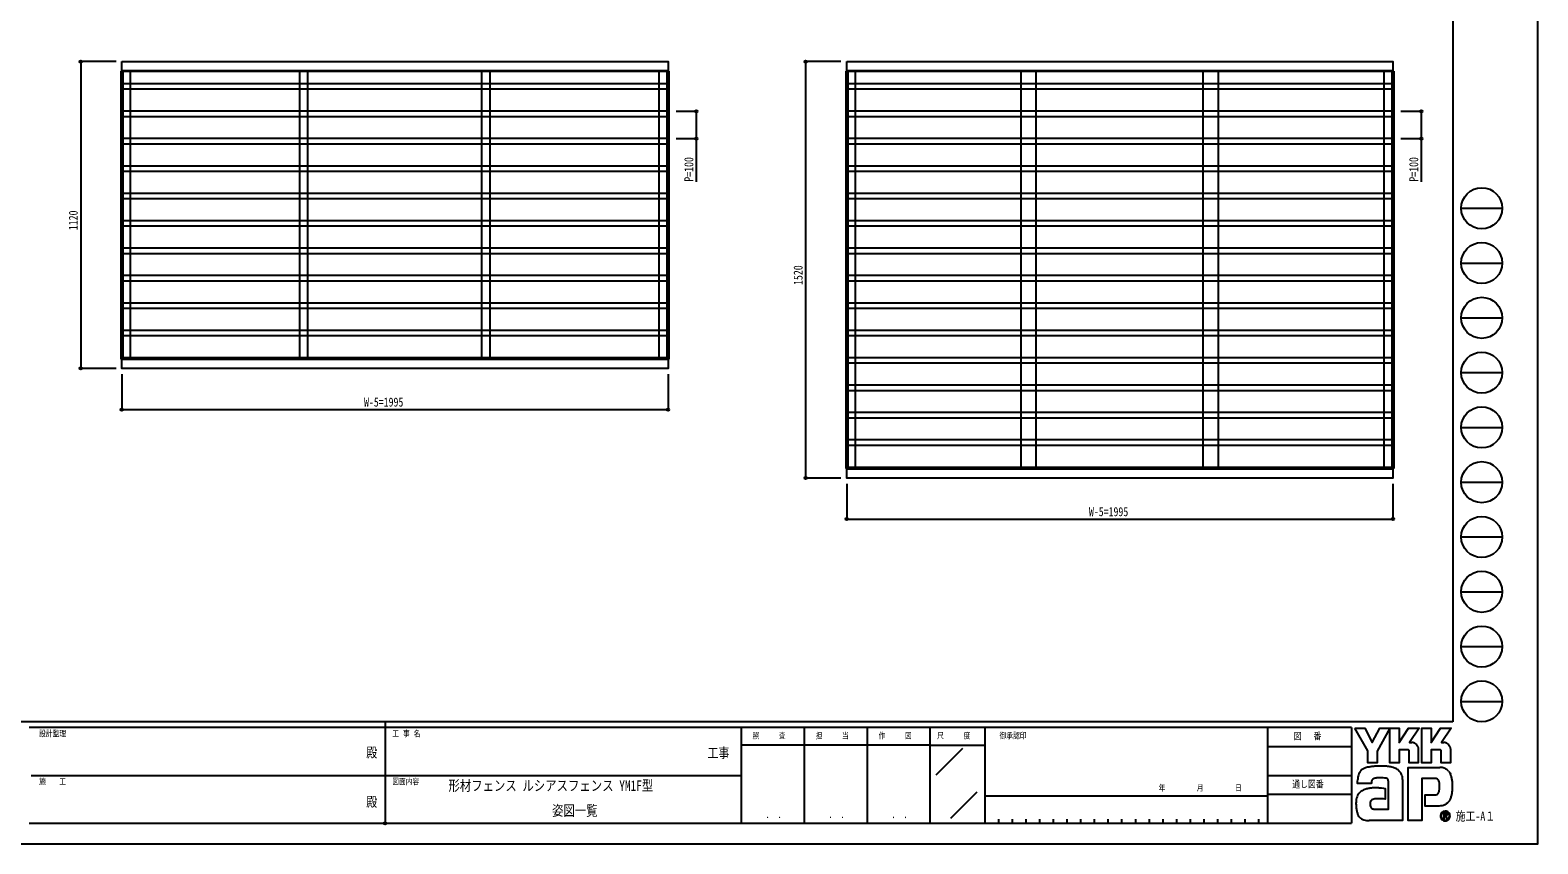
# Model space of a CAD drawing. Units: millimetres, scale not verified. Extents: x -4205 to 4205, y -2970 to 2970.
# Drawn here: x -1301 to 4205, y -2970 to 0 of the extents above; entities that cross this region are included whole.
import ezdxf
from ezdxf.enums import TextEntityAlignment as Align

# ---------------------------------------------------------------- set-up
doc = ezdxf.new("R2010")
doc.units = ezdxf.units.MM
doc.header["$LTSCALE"] = 16
doc.header["$PDMODE"] = 32
doc.header["$PDSIZE"] = 8
for name, color, linetype in [('0-1_USER1', 3, 'Continuous'), ('0-2_YKK_A1', 4, 'Continuous'), ('0-3_YKK_D', 6, 'Continuous'), ('0-4_YKK_ZWAK', 7, 'Continuous')]:
    doc.layers.add(name, color=color, linetype=linetype)
doc.styles.add('ＭＳ ゴシック', font='')
doc.styles.get('ＭＳ ゴシック').set_extended_font_data('MS Gothic')

msp = doc.modelspace()

# ---------------------------------------------------------------- linework, layer by layer
at = {"layer": '0-2_YKK_A1'}
for p, q in [((-969.79, -149.38), (-962.59, -149.38)), ((-969.79, -149.38), (-969.79, -1200.38)), ((-967.59, -149.38), (-967.59, -1200.38)), ((-965.59, -148.88), (-965.59, -149.38)), ((1024.41, -150.88), (-962.59, -150.88)), ((-934.59, -1200.88), (-934.59, -148.88)), ((-316.59, -1200.88), (-316.59, -148.88)), ((-286.59, -1200.88), (-286.59, -148.88)), ((348.41, -1200.88), (348.41, -148.88)), ((378.41, -1200.88), (378.41, -148.88)), ((996.41, -1200.88), (996.41, -148.88)), ((1031.61, -149.38), (1024.41, -149.38)), ((1027.41, -148.88), (1027.41, -149.38)), ((1029.41, -149.38), (1029.41, -1200.38)), ((1031.61, -149.38), (1031.61, -1200.38)), ((1677.58, -149.38), (1684.78, -149.38)), ((1677.58, -149.38), (1677.58, -1600.38)), ((1679.78, -149.38), (1679.78, -1600.38)), ((1681.78, -148.88), (1681.78, -149.38)), ((3671.78, -150.88), (1684.78, -150.88)), ((1712.78, -1600.88), (1712.78, -148.88)), ((2318.28, -1600.88), (2318.28, -148.88)), ((2373.28, -1600.88), (2373.28, -148.88)), ((2983.28, -1600.88), (2983.28, -148.88)), ((3038.28, -1600.88), (3038.28, -148.88)), ((3643.78, -1600.88), (3643.78, -148.88)), ((3678.98, -149.38), (3671.78, -149.38)), ((3674.78, -148.88), (3674.78, -149.38)), ((3676.78, -149.38), (3676.78, -1600.38)), ((3678.98, -149.38), (3678.98, -1600.38)), ((1024.41, -195.88), (-962.59, -195.88)), ((1024.41, -215.88), (-962.59, -215.88)), ((3671.78, -195.88), (1684.78, -195.88)), ((3671.78, -215.88), (1684.78, -215.88)), ((1024.41, -295.88), (-962.59, -295.88)), ((1024.41, -315.88), (-962.59, -315.88)), ((3671.78, -295.88), (1684.78, -295.88)), ((3671.78, -315.88), (1684.78, -315.88)), ((1024.41, -395.88), (-962.59, -395.88)), ((1024.41, -415.88), (-962.59, -415.88)), ((3671.78, -395.88), (1684.78, -395.88)), ((3671.78, -415.88), (1684.78, -415.88)), ((1024.41, -495.88), (-962.59, -495.88)), ((1024.41, -515.88), (-962.59, -515.88)), ((3671.78, -495.88), (1684.78, -495.88)), ((3671.78, -515.88), (1684.78, -515.88)), ((1024.41, -595.88), (-962.59, -595.88)), ((3671.78, -595.88), (1684.78, -595.88)), ((1024.41, -615.88), (-962.59, -615.88)), ((3671.78, -615.88), (1684.78, -615.88)), ((1024.41, -695.88), (-962.59, -695.88)), ((3671.78, -695.88), (1684.78, -695.88)), ((1024.41, -715.88), (-962.59, -715.88)), ((3671.78, -715.88), (1684.78, -715.88)), ((1024.41, -795.88), (-962.59, -795.88)), ((1024.41, -815.88), (-962.59, -815.88)), ((3671.78, -795.88), (1684.78, -795.88)), ((3671.78, -815.88), (1684.78, -815.88)), ((1024.41, -895.88), (-962.59, -895.88)), ((1024.41, -915.88), (-962.59, -915.88)), ((3671.78, -895.88), (1684.78, -895.88)), ((3671.78, -915.88), (1684.78, -915.88)), ((1024.41, -995.88), (-962.59, -995.88)), ((1024.41, -1015.88), (-962.59, -1015.88)), ((3671.78, -995.88), (1684.78, -995.88)), ((3671.78, -1015.88), (1684.78, -1015.88)), ((1024.41, -1095.88), (-962.59, -1095.88)), ((3671.78, -1095.88), (1684.78, -1095.88)), ((1024.41, -1115.88), (-962.59, -1115.88)), ((3671.78, -1115.88), (1684.78, -1115.88)), ((-966.25, -1200.38), (-966.25, -1200.88)), ((1024.41, -1195.88), (-962.59, -1195.88)), ((1027.75, -1200.38), (1027.75, -1200.88)), ((3671.78, -1195.88), (1684.78, -1195.88)), ((3671.78, -1215.88), (1684.78, -1215.88)), ((3671.78, -1295.88), (1684.78, -1295.88)), ((3671.78, -1315.88), (1684.78, -1315.88)), ((3671.78, -1395.88), (1684.78, -1395.88)), ((3671.78, -1415.88), (1684.78, -1415.88)), ((3671.78, -1495.88), (1684.78, -1495.88)), ((3671.78, -1515.88), (1684.78, -1515.88)), ((3671.78, -1595.88), (1684.78, -1595.88)), ((1681.11, -1600.38), (1681.11, -1600.88)), ((3675.11, -1600.38), (3675.11, -1600.88))]:
    msp.add_line(p, q, dxfattribs=at)
for points in [[(-962.59, -149.38), (-962.59, -1200.38), (-969.79, -1200.38)], [(1024.41, -149.38), (1024.41, -1200.38), (1031.61, -1200.38)], [(1684.78, -149.38), (1684.78, -1600.38), (1677.58, -1600.38)], [(3671.78, -149.38), (3671.78, -1600.38), (3678.98, -1600.38)]]:
    msp.add_lwpolyline(points, dxfattribs=at)
for points in [[(-966.59, -114.88), (1028.41, -114.88), (1028.41, -148.88), (-966.59, -148.88)], [(1680.78, -114.88), (3675.78, -114.88), (3675.78, -148.88), (1680.78, -148.88)], [(-966.59, -1200.88), (1028.41, -1200.88), (1028.41, -1234.88), (-966.59, -1234.88)], [(1680.78, -1600.88), (3675.78, -1600.88), (3675.78, -1634.88), (1680.78, -1634.88)]]:
    msp.add_lwpolyline(points, close=True, dxfattribs=at)
at = {"layer": '0-3_YKK_D'}
for p, q in [((-987.59, -114.88), (-1117.59, -114.88)), ((-1116.59, -114.88), (-1116.59, -1234.88)), ((1659.78, -114.88), (1529.78, -114.88)), ((1530.78, -114.88), (1530.78, -1634.88)), ((1057.61, -295.88), (1132.61, -295.88)), ((3704.98, -295.88), (3779.98, -295.88)), ((1057.61, -395.88), (1132.61, -395.88)), ((3704.98, -395.88), (3779.98, -395.88)), ((-987.59, -1234.88), (-1117.59, -1234.88)), ((-966.59, -1255.88), (-966.59, -1385.88)), ((1028.41, -1255.88), (1028.41, -1385.88)), ((-966.59, -1384.88), (1028.41, -1384.88)), ((1659.78, -1634.88), (1529.78, -1634.88)), ((1680.78, -1655.88), (1680.78, -1785.88)), ((3675.78, -1655.88), (3675.78, -1785.88)), ((1680.78, -1784.88), (3675.78, -1784.88))]:
    msp.add_line(p, q, dxfattribs=at)
for points in [[(1131.61, -295.88), (1131.61, -395.88), (1131.61, -554.08)], [(3778.98, -295.88), (3778.98, -395.88), (3778.98, -554.08)]]:
    msp.add_lwpolyline(points, dxfattribs=at)
for centre in [(-1116.59, -114.88), (1530.78, -114.88), (1131.61, -295.88), (3778.98, -295.88), (1131.61, -395.88), (3778.98, -395.88), (-1116.59, -1234.88), (-966.59, -1384.88), (1028.41, -1384.88), (1530.78, -1634.88), (1680.78, -1784.88), (3675.78, -1784.88)]:
    msp.add_circle(centre, 4.25, dxfattribs=at)
at = {"layer": '0-4_YKK_ZWAK'}
for p, q in [((3895.02, 2775), (3895.02, -2525)), ((3925.02, -650), (4075.02, -650)), ((3925.02, -850), (4075.02, -850)), ((3925.02, -1050), (4075.02, -1050)), ((3925.02, -1250), (4075.02, -1250)), ((3925.02, -1450), (4075.02, -1450)), ((3925.02, -1650), (4075.02, -1650)), ((3925.02, -1850), (4075.02, -1850)), ((3925.02, -2050), (4075.02, -2050)), ((3925.02, -2250), (4075.02, -2250)), ((3925.02, -2450), (4075.02, -2450)), ((3895.02, -2525), (-3904.98, -2525)), ((-4.98, -2525), (-4.98, -2895)), ((-4.98, -2545), (-1304.98, -2545)), ((1295.02, -2545), (-4.98, -2545)), ((1525.02, -2545), (1525.02, -2895)), ((1755.02, -2545), (1755.02, -2895)), ((1985.02, -2545), (1985.02, -2895)), ((2185.02, -2545), (1985.02, -2545)), ((3217.52, -2545), (2185.02, -2545)), ((2185.02, -2545), (2185.02, -2895)), ((3217.52, -2545), (3217.52, -2895)), ((3525.02, -2545), (3217.52, -2545)), ((3525.02, -2545), (3525.02, -2895)), ((1985.02, -2610), (1295.02, -2610)), ((1985.02, -2610), (2185.02, -2610)), ((2007.1, -2718.29), (2105.04, -2620.36)), ((3217.52, -2615), (3525.02, -2615)), ((-1297.48, -2720), (-4.98, -2720)), ((-4.98, -2720), (1295.02, -2720)), ((3217.52, -2720), (3525.02, -2720)), ((2060.67, -2875.99), (2156.89, -2779.77)), ((2185.02, -2795), (3217.52, -2795)), ((3525.02, -2790), (3217.52, -2790)), ((-1304.98, -2895), (-4.98, -2895)), ((-4.98, -2895), (1295.02, -2895)), ((1295.02, -2895), (1985.02, -2895)), ((1985.02, -2895), (2185.02, -2895)), ((2185.02, -2895), (3217.52, -2895)), ((2235.02, -2880), (2235.02, -2895)), ((2285.02, -2880), (2285.02, -2895)), ((2335.02, -2880), (2335.02, -2895)), ((2385.02, -2880), (2385.02, -2895)), ((2435.02, -2880), (2435.02, -2895)), ((2485.02, -2880), (2485.02, -2895)), ((2535.02, -2880), (2535.02, -2895)), ((2585.02, -2880), (2585.02, -2895)), ((2635.02, -2880), (2635.02, -2895)), ((2685.02, -2880), (2685.02, -2895)), ((2735.02, -2880), (2735.02, -2895)), ((2785.02, -2880), (2785.02, -2895)), ((2835.02, -2880), (2835.02, -2895)), ((2885.02, -2880), (2885.02, -2895)), ((2935.02, -2880), (2935.02, -2895)), ((2985.02, -2880), (2985.02, -2895)), ((3035.02, -2880), (3035.02, -2895)), ((3085.02, -2880), (3085.02, -2895)), ((3135.02, -2880), (3135.02, -2895)), ((3185.02, -2880), (3185.02, -2895)), ((3217.52, -2895), (3525.02, -2895)), ((3866.67, -2883.98), (3866.67, -2883.98))]:
    msp.add_line(p, q, dxfattribs=at)
for points in [[(-4205, -2970), (4205, -2970), (4205, 2970), (-4205, 2970)], [(3536.02, -2548), (3572.83, -2548), (3600.47, -2600.1), (3628.04, -2548), (3664.88, -2548), (3617.67, -2631.99), (3617.67, -2674.13), (3584.1, -2674.13), (3584.1, -2630.86)]]:
    msp.add_lwpolyline(points, close=True, dxfattribs=at)
for points in [[(1985.02, -2545), (1295.02, -2545), (1295.02, -2895)], [(3730.55, -2626.61), (3698.77, -2626.61), (3698.77, -2674.1), (3664.91, -2674.1), (3664.91, -2548), (3698.77, -2548), (3698.77, -2599.58), (3732.07, -2548), (3771.84, -2548), (3736.16, -2600.21), (3737.42, -2600.21), (3738.82, -2600.21), (3740.25, -2600.21), (3741.63, -2600.21), (3742.87, -2600.21), (3743.86, -2600.21), (3744.52, -2600.21), (3744.77, -2600.21)], [(3847.51, -2626.61), (3815.77, -2626.61), (3815.77, -2674.13), (3781.9, -2674.13), (3781.9, -2548), (3815.77, -2548), (3815.77, -2599.58), (3849.03, -2548), (3888.8, -2548), (3853.12, -2600.21), (3854.4, -2600.21), (3855.8, -2600.21), (3857.24, -2600.21), (3858.61, -2600.21), (3859.84, -2600.21), (3860.83, -2600.21), (3861.49, -2600.21), (3861.73, -2600.21)], [(3754.51, -2602.21), (3758.55, -2604.52), (3761.97, -2607.53), (3764.73, -2611.12), (3766.76, -2615.15), (3768.01, -2619.5), (3768.44, -2624.04), (3768.44, -2674.22), (3735.41, -2674.22), (3735.41, -2631.41)], [(3871.48, -2602.21), (3875.54, -2604.52), (3878.97, -2607.53), (3881.74, -2611.12), (3883.78, -2615.15), (3885.05, -2619.5), (3885.48, -2624.04), (3885.48, -2674.13), (3852.37, -2674.13), (3852.37, -2631.41)], [(3828.87, -2731.51), (3781.19, -2731.51), (3781.19, -2885), (3731.23, -2885), (3731.23, -2690.79), (3847.35, -2690.79)], [(3604.8, -2732.31), (3602.47, -2733.62), (3600.66, -2735.22), (3599.29, -2737.08), (3598.29, -2739.2), (3597.61, -2741.53), (3597.16, -2744.07), (3596.89, -2746.79), (3596.73, -2749.67), (3546.74, -2749.79), (3546.89, -2742.95), (3547.17, -2735.27)], [(3707.71, -2719.17), (3709.13, -2724.9), (3709.93, -2731.04), (3710.18, -2737.59), (3710.18, -2885), (3589.55, -2885)], [(3623.95, -2765.53), (3633.41, -2766.15), (3640.84, -2766.99), (3645.71, -2767.77), (3647.45, -2768.23), (3647.45, -2806.47), (3641.92, -2805.89), (3635.86, -2805.56), (3629.65, -2805.43), (3623.69, -2805.45), (3618.37, -2805.56), (3614.08, -2805.71), (3611.23, -2805.84), (3610.19, -2805.89), (3605.86, -2806.68), (3602.13, -2807.92), (3599, -2809.61), (3596.47, -2811.77), (3594.53, -2814.4), (3593.18, -2817.5), (3592.44, -2821.1), (3592.29, -2825.19), (3592.76, -2829.69), (3593.72, -2833.41), (3595.09, -2836.42), (3596.83, -2838.79), (3598.86, -2840.59), (3601.13, -2841.91), (3603.59, -2842.79), (3606.16, -2843.32), (3659.26, -2843.32), (3659.26, -2745.07), (3659.28, -2743.13), (3659.18, -2741.22), (3658.93, -2739.39), (3658.5, -2737.65), (3657.86, -2736.02), (3656.99, -2734.55), (3655.84, -2733.24), (3654.39, -2732.12)], [(3654.39, -2732.12), (3651.27, -2730.9), (3646.29, -2729.87), (3639.94, -2729.1), (3632.71, -2728.69), (3625.08, -2728.73), (3617.56, -2729.28)], [(3845.83, -2761), (3845.76, -2754.63), (3845.46, -2748.9), (3844.74, -2743.86), (3843.44, -2739.59)], [(3878.71, -2704.51), (3881.97, -2708.62), (3884.41, -2712.61), (3886.12, -2716.22)], [(3874.56, -2820.97), (3869.95, -2824.56), (3865.14, -2827.38), (3860.18, -2829.48), (3855.1, -2830.92), (3849.93, -2831.74), (3844.72, -2832.01), (3793.36, -2832.01), (3793.36, -2791.66), (3822.32, -2791.66), (3827.66, -2791.59), (3832.36, -2791.13), (3836.39, -2789.95)], [(3874.61, -2862.6), (3874.58, -2862.01), (3874.51, -2861.45), (3874.39, -2860.9), (3874.22, -2860.39), (3874, -2859.9), (3873.74, -2859.44), (3873.43, -2859.01), (3873.08, -2858.61), (3872.62, -2858.2), (3872.1, -2857.85), (3871.54, -2857.54), (3870.93, -2857.29), (3870.28, -2857.1), (3869.58, -2856.96), (3868.85, -2856.87), (3868.08, -2856.84), (3860.5, -2856.84), (3860.5, -2879.14), (3862.79, -2879.14), (3862.79, -2859.12), (3868.08, -2859.12), (3868.62, -2859.14), (3869.14, -2859.19), (3869.62, -2859.28), (3870.06, -2859.4), (3870.47, -2859.56), (3870.84, -2859.75), (3871.17, -2859.97), (3871.47, -2860.22)], [(3872.36, -2862.6), (3872.22, -2863.67), (3871.84, -2864.51), (3871.26, -2865.16), (3870.55, -2865.62), (3869.74, -2865.94), (3868.9, -2866.14), (3868.08, -2866.24), (3867.33, -2866.27), (3865.34, -2866.27), (3866.35, -2867.97), (3872.89, -2879.22), (3875.51, -2879.22), (3869.2, -2868.39), (3869.79, -2868.27), (3870.36, -2868.12), (3870.89, -2867.94), (3871.4, -2867.73), (3871.87, -2867.49), (3872.31, -2867.22), (3872.71, -2866.91), (3873.08, -2866.58)]]:
    msp.add_lwpolyline(points, dxfattribs=at)
for centre in [(4000.02, -650), (4000.02, -850), (4000.02, -1050), (4000.02, -1250), (4000.02, -1450), (4000.02, -1650), (4000.02, -1850), (4000.02, -2050), (4000.02, -2250), (4000.02, -2450)]:
    msp.add_circle(centre, 75, dxfattribs=at)
for centre, radius, start, end in [((3730.72, -2631.29), 4.69, 358.57817, 92.1683), ((3744.82, -2625.19), 24.98, 78.26798, 90.11215), ((3745.17, -2623.37), 23.12, 66.19963, 78.22058), ((3847.71, -2631.27), 4.67, 358.29941, 92.43455), ((3861.78, -2625.23), 25.02, 78.27851, 90.10826), ((3862.12, -2623.48), 23.23, 66.2483, 78.23226), ((3584.93, -2728.01), 36.18, 122.60463, 137.83438), ((3589.72, -2735.75), 45.28, 108.37421, 122.42809), ((3597.29, -2762.69), 73.25, 100.93159, 107.35499), ((3622.05, -2882.82), 195.9, 97.86054, 101.37938), ((3633.68, -2963.58), 277.49, 94.90201, 97.9576), ((3634.47, -2970.05), 284, 91.6169, 94.94971), ((3633.37, -2924.06), 238, 87.51794, 91.66439), ((3636.46, -2857.78), 171.65, 81.92631, 87.59083), ((3645.59, -2795.23), 108.44, 73.67137, 82.05943), ((3659.13, -2749.92), 61.15, 60.60528, 73.9085), ((3664.67, -2738.86), 48.8, 52.17347, 59.90542), ((3845.45, -2744.21), 53.45, 78.73198, 87.96551), ((3847.02, -2736.2), 45.29, 69.03034, 78.69541), ((3848.48, -2732.3), 41.13, 59.39484, 68.9885), ((3849.16, -2731.11), 39.76, 50.3012, 59.3616), ((3637.8, -2740.46), 90.78, 171.55622, 176.72493), ((3607.04, -2735.87), 59.68, 163.48385, 171.57982), ((3591.61, -2731.29), 43.58, 152.2125, 163.4865), ((3584.94, -2727.84), 36.07, 138.03852, 152.12015), ((3617.99, -2763.63), 33.98, 102.4979, 112.84632), ((3624.57, -2791.99), 63.1, 96.37207, 102.75341), ((3669.63, -2732.45), 40.69, 43.55042, 52.14561), ((3672.36, -2729.81), 36.9, 34.48659, 43.50182), ((3672.38, -2729.75), 36.85, 25.58915, 34.43128), ((3669.1, -2731.29), 40.47, 17.43089, 25.54591), ((3829.14, -2756.01), 24.5, 77.94572, 90.63794), ((3831.27, -2746.02), 14.29, 60.20991, 77.92418), ((3832.65, -2743.42), 11.35, 39.8078, 59.75378), ((3830.71, -2744.9), 13.79, 22.65544, 39.38165), ((3848.91, -2731.39), 40.13, 42.05209, 50.28551), ((3829.09, -2742.81), 62.92, 14.76267, 25.00486), ((3790.5, -2753.33), 102.92, 7.9139, 14.95041), ((3751.96, -2758.93), 141.87, 2.54376, 8.01251), ((3729.86, -2760.1), 163.99, 357.76419, 2.60674), ((3608.98, -2820.7), 68, 164.97537, 174.56739), ((3592.46, -2816.29), 50.9, 153.89178, 164.94341), ((3584.93, -2812.67), 42.55, 142.04688, 153.80771), ((3583.47, -2811.63), 40.76, 130.60221, 141.94427), ((3585.88, -2814.51), 44.52, 120.60724, 130.53081), ((3590.62, -2822.57), 53.87, 112.58838, 120.58162), ((3596.99, -2837.9), 70.47, 106.61303, 112.59024), ((3607.02, -2871.61), 105.64, 99.87193, 106.59825), ((3612.64, -2903.27), 137.79, 94.78469, 99.91711), ((3615.38, -2934.77), 169.41, 90.80099, 94.81812), ((3615.8, -2958.23), 192.87, 87.57779, 90.82714), ((3831.72, -2779.43), 11.51, 293.91672, 314.09376), ((3830.15, -2778.04), 13.6, 314.78099, 333.92928), ((3820.05, -2773.14), 24.83, 334.00676, 347.34989), ((3792.5, -2766.76), 53.11, 347.14308, 355.40008), ((3732.2, -2761.58), 113.62, 355.2339, 0.29193), ((3850.36, -2789.43), 39.35, 326.23251, 339.61931), ((3813.41, -2775.12), 78.97, 339.22498, 347.31457), ((3769.15, -2764.79), 124.42, 347.15166, 352.97565), ((3736.17, -2760.5), 157.68, 352.8937, 357.82206), ((3638.13, -2823.49), 97.29, 174.55588, 182.47272), ((3692.5, -2822.63), 151.65, 181.90948, 187.89042), ((3628.69, -2831.61), 87.22, 187.80471, 196.36971), ((3595, -2841.56), 52.09, 196.3102, 208.20993), ((3866.7, -2868.19), 17.64, 90.09157, 179.92363), ((3866.59, -2868.13), 15.69, 134.8007, 180.12175), ((3866.64, -2868.04), 15.66, 89.86602, 135.149), ((3866.7, -2868.16), 17.61, 44.93442, 90.08536), ((3866.71, -2868.16), 15.78, 45.03108, 90.11509), ((3869.01, -2862.5), 3.35, 358.3894, 42.86139), ((3869.07, -2862.76), 5.53, 316.37674, 1.6565), ((3841.23, -2783.39), 50.24, 311.57033, 318.66243), ((3866.72, -2868.17), 15.77, 0.00643, 45.07115), ((3835.41, -2778.29), 57.97, 318.67367, 325.29112), ((3866.84, -2868.1), 17.47, 359.78949, 45.13288), ((3580.34, -2849.36), 35.47, 208.29777, 223.35561), ((3577.03, -2852.28), 31.07, 223.64205, 239.63663), ((3579.77, -2847.28), 36.77, 239.8785, 253.65355), ((3584.8, -2830.01), 54.75, 253.69102, 263.74909), ((3589.06, -2792.1), 92.9, 263.68487, 270.30455), ((3866.59, -2868.21), 17.53, 179.86065, 225.14399), ((3866.53, -2868.23), 15.62, 179.75513, 225.29722), ((3866.68, -2868.21), 17.59, 224.94536, 269.98445), ((3866.64, -2868.37), 15.61, 224.62822, 270.10973), ((3866.65, -2868.14), 15.84, 270.09072, 359.90926), ((3866.68, -2868.12), 17.68, 269.98802, 314.93777), ((3866.8, -2868.24), 17.51, 314.92572, 0.23508)]:
    msp.add_arc(centre, radius, start, end, dxfattribs=at)
msp.add_point((-4.98, -2895), dxfattribs=at)

# ---------------------------------------------------------------- texts
at = {"layer": '0-1_USER1', "style": 'ＭＳ ゴシック', "width": 0.8}
for s, p in [('形材フェンス ルシアスフェンス YM1F型', (226.33, -2788)), (' 姿図一覧', (584.09, -2879))]:
    msp.add_text(s, height=38.12, dxfattribs=at).set_placement(p, align=Align.BOTTOM_LEFT)
at = {"layer": '0-3_YKK_D', "style": 'ＭＳ ゴシック', "width": 0.8}
for s, p in [('P=100', (1130.61, -553.08)), ('P=100', (3777.98, -553.08)), ('1120', (-1117.59, -730.08)), ('1520', (1529.78, -930.08))]:
    msp.add_text(s, height=32.99, rotation=90, dxfattribs=at).set_placement(p, align=Align.BOTTOM_LEFT)
for p in [(-81.89, -1383.88), (2565.48, -1783.88)]:
    msp.add_text('W-5=1995', height=32.99, dxfattribs=at).set_placement(p, align=Align.BOTTOM_LEFT)
at = {"layer": '0-4_YKK_ZWAK', "style": 'ＭＳ ゴシック', "width": 0.8}
for s, height, p in [('設計監理', 21.99, (-1268.31, -2585)), ('工 事 名', 21.99, (21.27, -2585)), ('照     査', 21.99, (1336.42, -2592.5)), ('担     当', 21.99, (1567.22, -2592.5)), ('作     図', 21.99, (1797.22, -2592.5)), ('尺     度', 21.99, (2011.42, -2592.5)), ('御承認印', 21.99, (2239.14, -2592.5)), ('図\u3000 番', 25.66, (3313.4, -2597.5)), ('殿', 36.66, (-73.67, -2665.83)), ('工事', 36.66, (1172.33, -2667.47)), ('施\u3000\u3000工', 21.99, (-1268.31, -2760)), ('図面内容', 21.99, (21.27, -2760)), ('年        月        日', 21.99, (2819.91, -2783.21)), ('通し図番', 25.66, (3307.8, -2772.5)), ('殿', 36.66, (-73.67, -2845.83)), ('施工-A１', 32.99, (3905.02, -2895)), ('． ．', 25.92, (1385, -2884.35)), ('． ．', 25.92, (1615, -2884.35)), ('． ．', 25.92, (1845, -2884.35))]:
    msp.add_text(s, height=height, dxfattribs=at).set_placement(p, align=Align.BOTTOM_LEFT)

doc.saveas('drawing.dxf')
